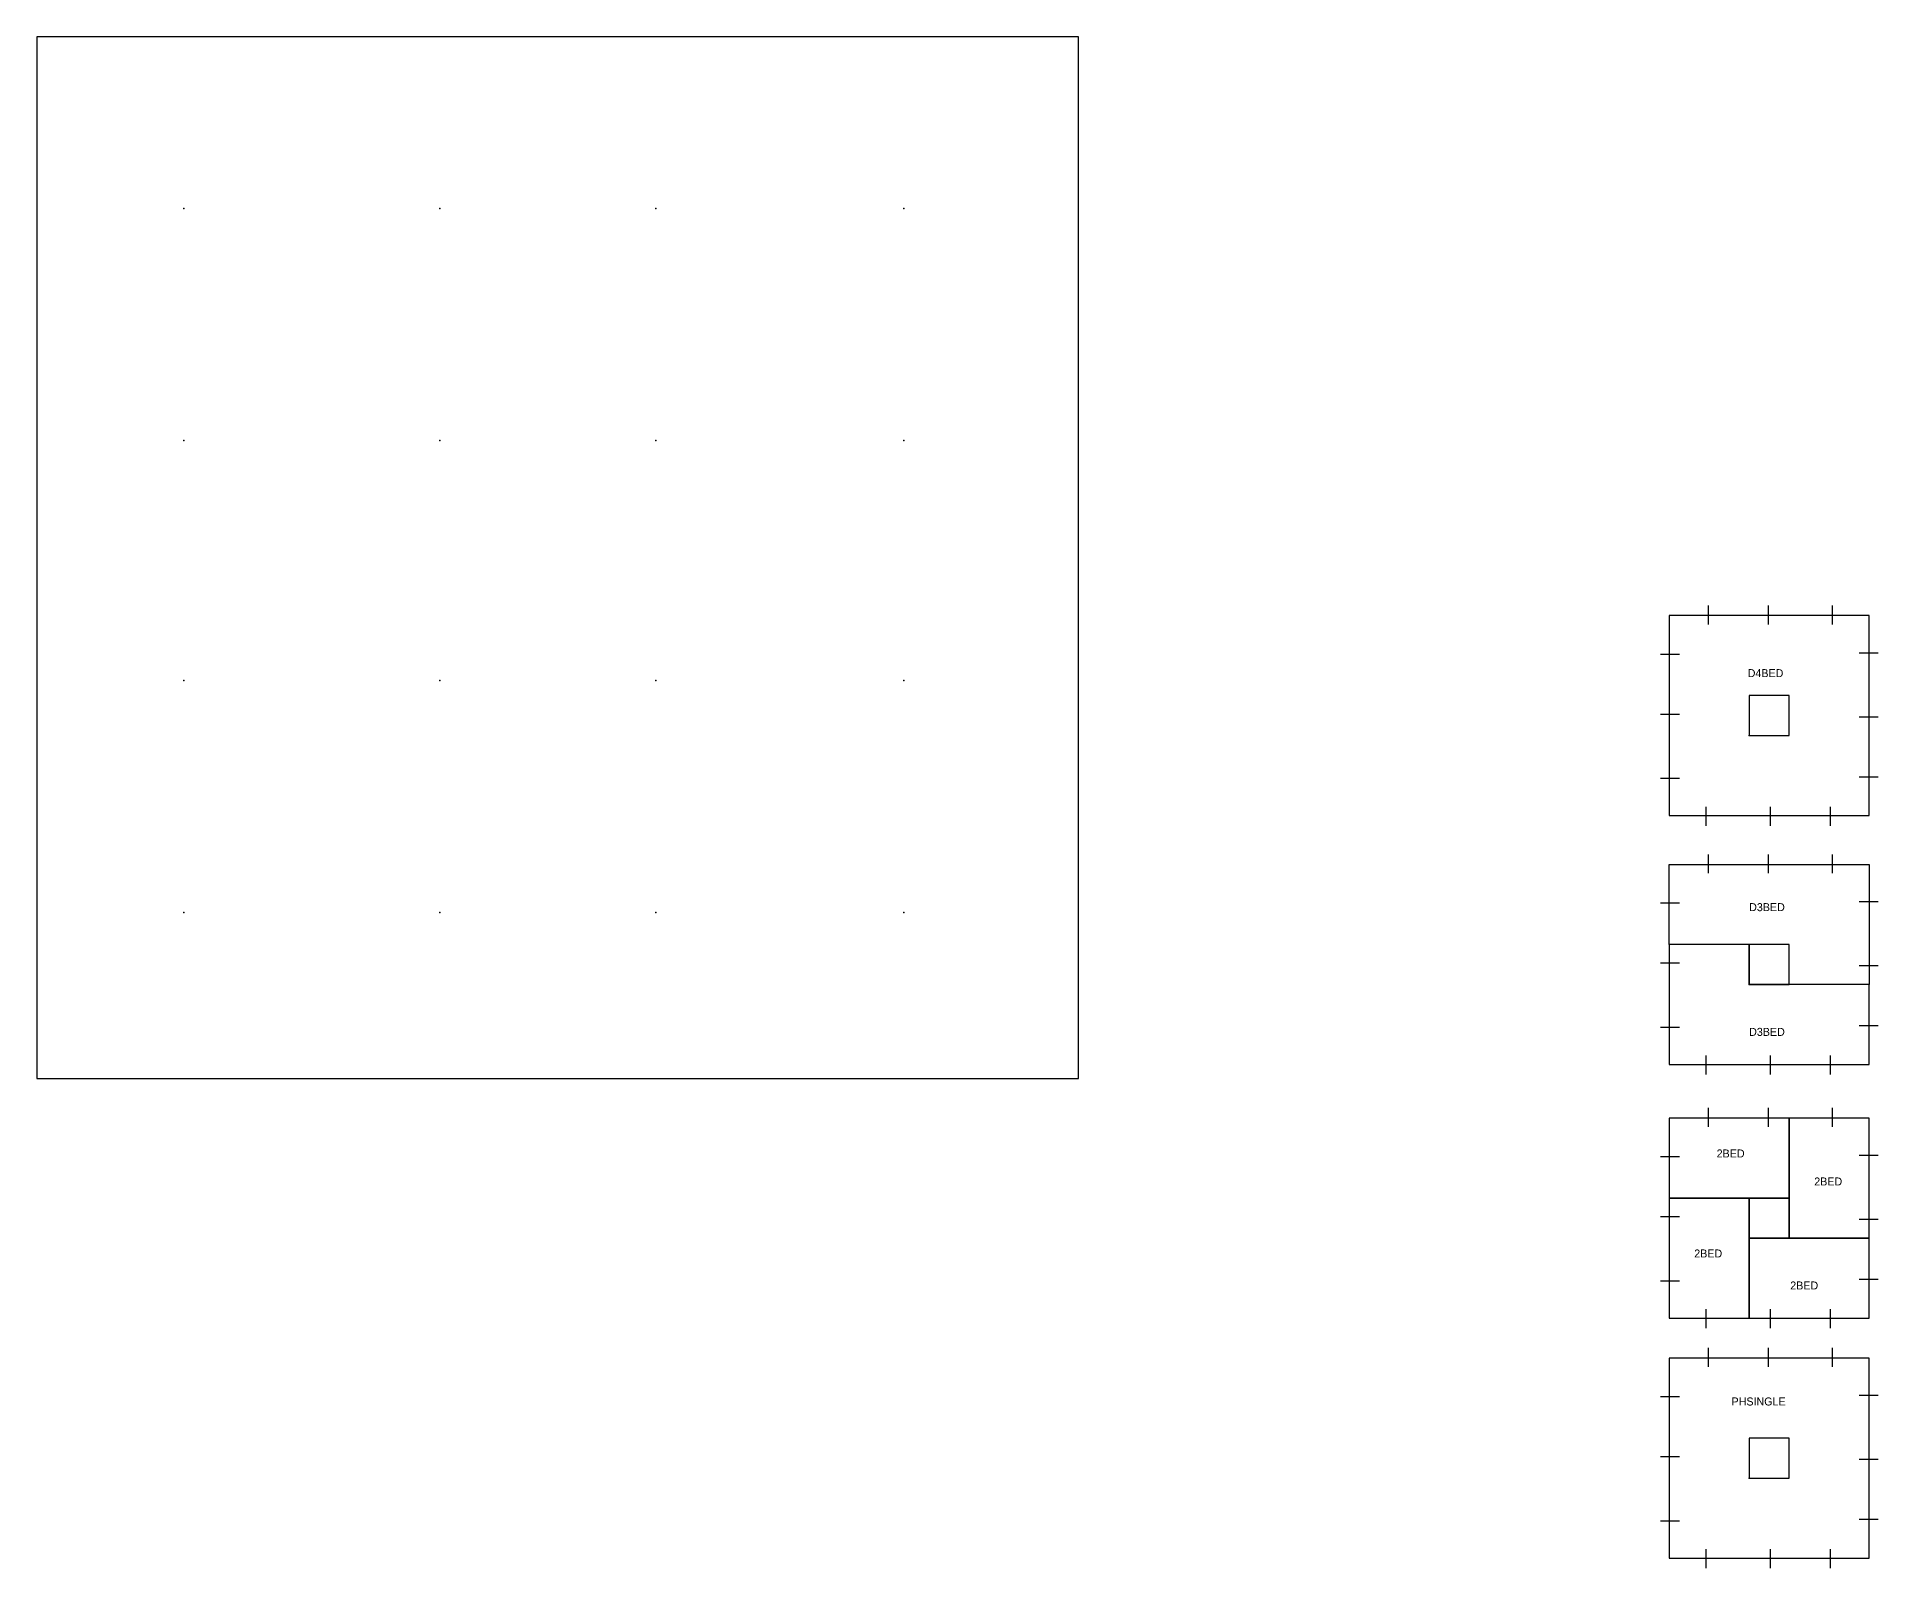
# Model space of a CAD drawing. Extents: x -37 to 335, y -216 to 226.
# Drawn here: x 4.6 to 234.8, y 35 to 226.4 of the extents above; entities that cross this region are included whole.
import ezdxf

# ---------------------------------------------------------------- set-up
doc = ezdxf.new("R2010")
doc.units = 0
doc.header["$LTSCALE"] = 1000
for name, color, linetype in [('BOUNDARY', 7, 'CONTINUOUS'), ('FLOORPLATE$T1$2222', 7, 'CONTINUOUS'), ('FLOORPLATE$T1$D33', 7, 'CONTINUOUS'), ('FLOORPLATE$T1$D4', 7, 'CONTINUOUS'), ('FLOORPLATE$T1$PH', 7, 'CONTINUOUS'), ('FOOTPRINT$T1', 7, 'CONTINUOUS')]:
    doc.layers.add(name, color=color, linetype=linetype)

msp = doc.modelspace()

# ---------------------------------------------------------------- linework, layer by layer
at = {"layer": 'BOUNDARY'}
msp.add_lwpolyline([(4.62, 96.26), (134.81, 96.26), (134.81, 226.45), (4.62, 226.45)], close=True, dxfattribs=at)
at = {"layer": 'FLOORPLATE$T1$2222'}
for p, q in [((213.52, 92.56), (213.52, 90.19)), ((221.03, 92.56), (221.03, 90.19)), ((229.04, 92.56), (229.04, 90.19)), ((209.93, 86.45), (207.56, 86.45)), ((232.41, 86.67), (234.78, 86.67)), ((209.93, 78.94), (207.56, 78.94)), ((232.41, 78.66), (234.78, 78.66)), ((209.93, 70.93), (207.56, 70.93)), ((232.41, 71.15), (234.78, 71.15)), ((213.3, 65.03), (213.3, 67.41)), ((221.31, 65.03), (221.31, 67.41)), ((228.82, 65.03), (228.82, 67.41))]:
    msp.add_line(p, q, dxfattribs=at)
for points in [[(208.67, 81.3), (223.67, 81.3), (223.67, 91.3), (208.67, 91.3)], [(223.67, 76.3), (233.67, 76.3), (233.67, 91.3), (223.67, 91.3)], [(208.67, 66.3), (218.67, 66.3), (218.67, 81.3), (208.67, 81.3)], [(218.67, 76.3), (223.67, 76.3), (223.67, 81.3), (218.67, 81.3)], [(218.67, 66.3), (233.67, 66.3), (233.67, 76.3), (218.67, 76.3)]]:
    msp.add_lwpolyline(points, close=True, dxfattribs=at)
msp.add_point((218.67, 76.3), dxfattribs=at)
at = {"layer": 'FLOORPLATE$T1$D33'}
for p, q in [((213.52, 124.26), (213.52, 121.89)), ((221.03, 124.26), (221.03, 121.89)), ((229.04, 124.26), (229.04, 121.89)), ((209.93, 118.15), (207.56, 118.15)), ((232.41, 118.37), (234.78, 118.37)), ((209.93, 110.64), (207.56, 110.64)), ((232.41, 110.36), (234.78, 110.36)), ((209.93, 102.63), (207.56, 102.63)), ((232.41, 102.85), (234.78, 102.85)), ((213.3, 96.74), (213.3, 99.11)), ((221.31, 96.74), (221.31, 99.11)), ((228.82, 96.74), (228.82, 99.11))]:
    msp.add_line(p, q, dxfattribs=at)
for points in [[(208.67, 123), (233.67, 123), (233.67, 108), (223.67, 108), (223.67, 113), (208.67, 113)], [(208.67, 113), (208.67, 98), (233.67, 98), (233.67, 108), (218.67, 108), (218.67, 113)], [(218.67, 108), (223.67, 108), (223.67, 113), (218.67, 113)]]:
    msp.add_lwpolyline(points, close=True, dxfattribs=at)
msp.add_point((218.67, 108), dxfattribs=at)
at = {"layer": 'FLOORPLATE$T1$D4'}
for p, q in [((213.52, 155.37), (213.52, 153)), ((221.03, 155.37), (221.03, 153)), ((229.04, 155.37), (229.04, 153)), ((209.93, 149.26), (207.56, 149.26)), ((232.41, 149.47), (234.78, 149.47)), ((209.93, 141.75), (207.56, 141.75)), ((232.41, 141.47), (234.78, 141.47)), ((209.93, 133.74), (207.56, 133.74)), ((232.41, 133.96), (234.78, 133.96)), ((213.3, 127.84), (213.3, 130.22)), ((221.31, 127.84), (221.31, 130.22)), ((228.82, 127.84), (228.82, 130.22))]:
    msp.add_line(p, q, dxfattribs=at)
for points in [[(208.67, 129.11), (233.67, 129.11), (233.67, 154.11), (208.67, 154.11)], [(218.67, 139.11), (223.67, 139.11), (223.67, 144.11), (218.67, 144.11)]]:
    msp.add_lwpolyline(points, close=True, dxfattribs=at)
msp.add_point((218.67, 139.11), dxfattribs=at)
at = {"layer": 'FLOORPLATE$T1$PH'}
for p, q in [((213.52, 62.56), (213.52, 60.19)), ((221.03, 62.56), (221.03, 60.19)), ((229.04, 62.56), (229.04, 60.19)), ((209.93, 56.45), (207.56, 56.45)), ((232.41, 56.67), (234.78, 56.67)), ((209.93, 48.94), (207.56, 48.94)), ((232.41, 48.66), (234.78, 48.66)), ((209.93, 40.93), (207.56, 40.93)), ((232.41, 41.15), (234.78, 41.15)), ((213.3, 35.03), (213.3, 37.41)), ((221.31, 35.03), (221.31, 37.41)), ((228.82, 35.03), (228.82, 37.41))]:
    msp.add_line(p, q, dxfattribs=at)
for points in [[(208.67, 36.3), (233.67, 36.3), (233.67, 61.3), (208.67, 61.3)], [(218.67, 46.3), (223.67, 46.3), (223.67, 51.3), (218.67, 51.3)]]:
    msp.add_lwpolyline(points, close=True, dxfattribs=at)
msp.add_point((218.67, 46.3), dxfattribs=at)
at = {"layer": 'FOOTPRINT$T1'}
for p in [(23, 205), (55, 205), (82, 205), (113, 205), (23, 176), (55, 176), (82, 176), (113, 176), (23, 146), (55, 146), (82, 146), (113, 146), (23, 117), (55, 117), (82, 117), (113, 117)]:
    msp.add_point(p, dxfattribs=at)

# ---------------------------------------------------------------- texts
at = {"layer": 'FLOORPLATE$T1$2222', "linetype": 'CONTINUOUS'}
for p in [(214.59, 86.37), (226.79, 82.87), (211.79, 73.87), (223.79, 69.87)]:
    msp.add_text('2BED', height=1, dxfattribs=at).set_placement(p)
at = {"layer": 'FLOORPLATE$T1$D33', "linetype": 'CONTINUOUS'}
for p in [(218.65, 117.16), (218.65, 101.57)]:
    msp.add_text('D3BED', height=1, dxfattribs=at).set_placement(p)
at = {"layer": 'FLOORPLATE$T1$D4', "linetype": 'CONTINUOUS'}
msp.add_text('D4BED', height=1, dxfattribs=at).set_placement((218.47, 146.41))
at = {"layer": 'FLOORPLATE$T1$PH', "linetype": 'CONTINUOUS'}
msp.add_text('PHSINGLE', height=1, dxfattribs=at).set_placement((216.45, 55.37))

doc.saveas('drawing.dxf')
